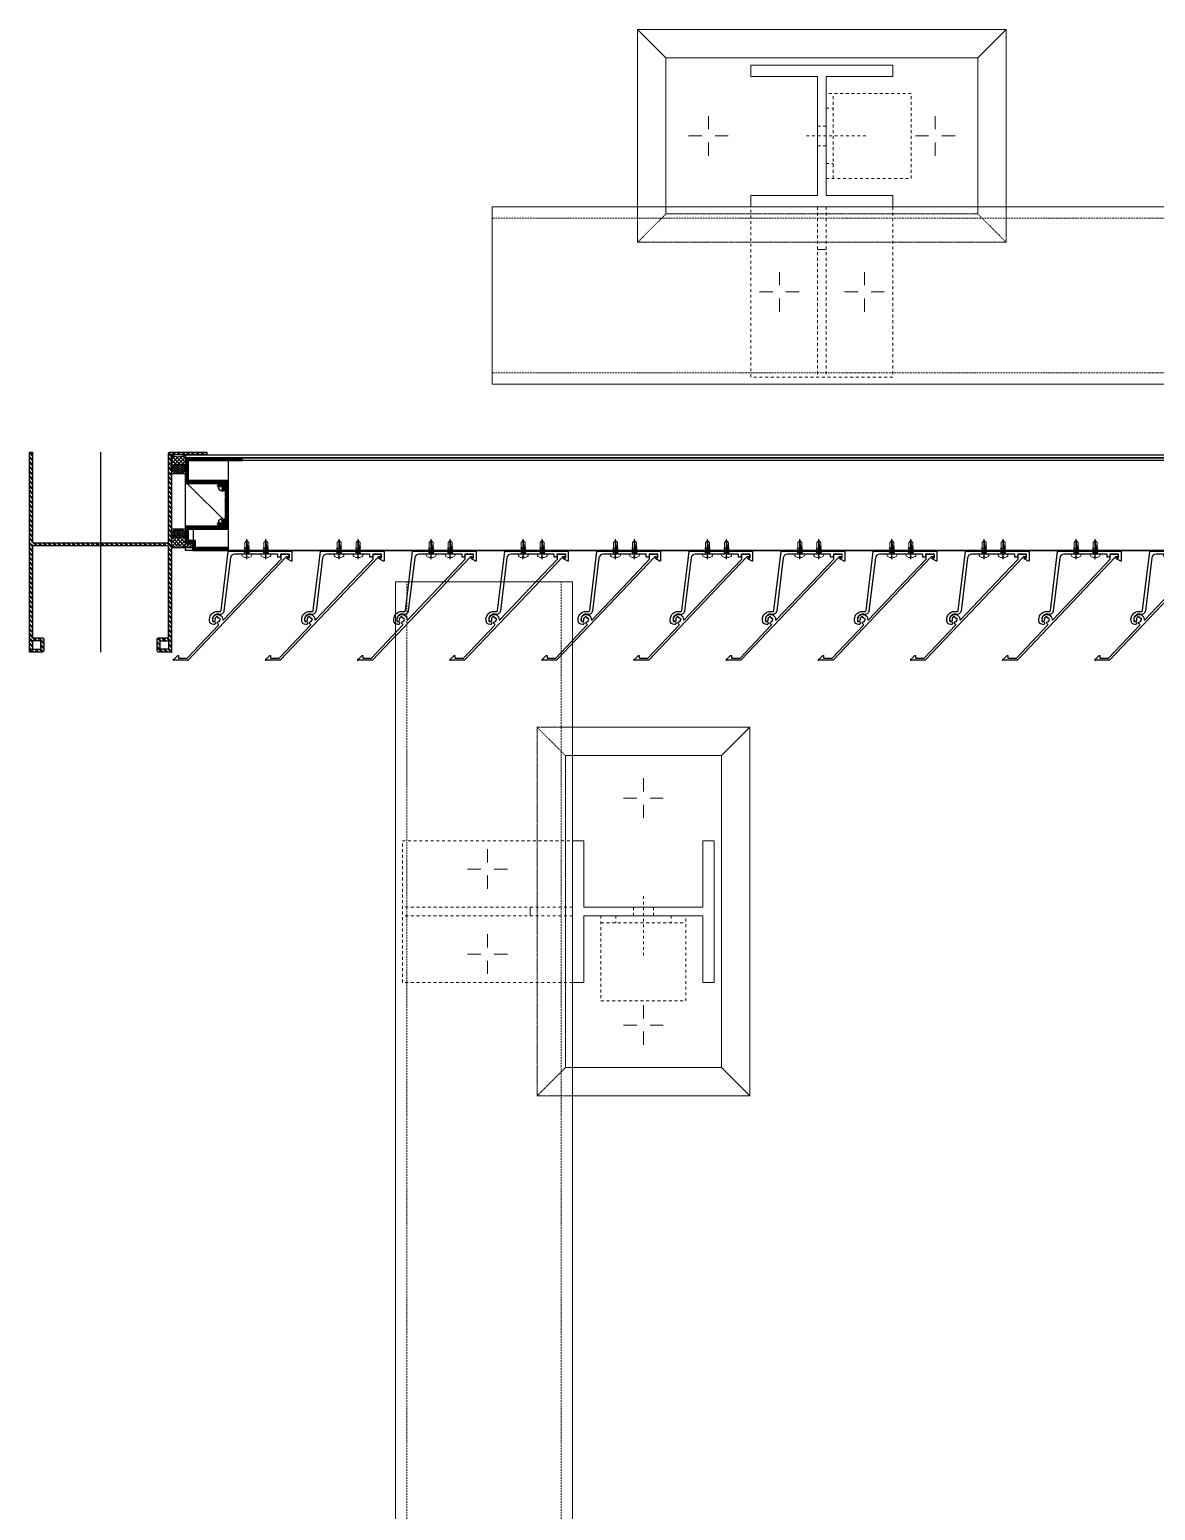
# Model space of a CAD drawing. Header units: millimetres. Extents: x -1379 to 1385823, y -4884429 to 548763.
# Drawn here: x 692598 to 693392, y -2317098 to -2316054 of the extents above; entities that cross this region are included whole.
import ezdxf

# ---------------------------------------------------------------- set-up
doc = ezdxf.new("R2010")
doc.units = ezdxf.units.MM
doc.set_wipeout_variables(frame=1)
for name, pattern in [('CENTER', [50.800000000000004, 31.75, -6.35, 6.35, -6.35]), ('HIDDEN', [0.375, 0.25, -0.125]), ('XKITLINE00', [0]), ('XKITLINE02', [4, 2, -2])]:
    doc.linetypes.add(name, pattern=pattern)
for name, color, linetype in [('000 - EXISTING_STEEL-STRUCTURE_CUT_COLOR_4', 7, 'Continuous'), ('000 - EXISTING_STEEL-STRUCTURE_HATCH_', 7, 'Continuous'), ('000 - EXISTING_STEEL-STRUCTURE_HIDDEN_', 7, 'HIDDEN'), ('000 - EXISTING_STEEL-STRUCTURE_MAIN_COLOR_1', 7, 'Continuous'), ('000 - EXISTING_STEEL-STRUCTURE_MAIN_COLOR_2', 7, 'Continuous'), ('000 - EXISTING_STEEL-STRUCTURE_MAIN_COLOR_3', 7, 'Continuous'), ('000 - EXISTING_STEEL-STRUCTURE_WIPEOUT_', 7, 'Continuous'), ('010 - ASPG_ACCESSORIES_MAIN_COLOR_1', 7, 'Continuous'), ('010 - ASPG_EXTR_DEF_SUB', 7, 'Continuous'), ('010 - ASPG_EXTR_MAIN_COLOR_2', 7, 'Continuous'), ('010 - ASPG_FRAMING_CUT_COLOR_4', 7, 'Continuous'), ('010 - ASPG_FRAMING_DEF_SUB', 7, 'Continuous'), ('010 - ASPG_FRAMING_HATCH_', 7, 'Continuous'), ('010 - ASPG_FRAMING_MAIN_COLOR_2', 7, 'Continuous'), ('010 - ASPG_FRAMING_SUB_COLOR_2', 7, 'Continuous'), ('010 - ASPG_FRAMING_WIPEOUT_', 7, 'Continuous'), ('BOLT & SCREW', 7, 'Continuous'), ('Center Line', 7, 'CENTER')]:
    doc.layers.add(name, color=color, linetype=linetype)
doc.layers.add('12-GRID', color=7, linetype='CENTER', lineweight=13)
doc.layers.add('SCREW', color=7, linetype='Continuous', lineweight=5)

# ---------------------------------------------------------------- blocks, each defined once
blk = doc.blocks.new('*U3530')
at = {"layer": '12-GRID', "color": 7, "linetype": 'CENTER'}
for p, q in [((5.684341886080801e-14, -6.200000000000029), (5.684341886080801e-14, 2.200000000000029)), ((-4.199999999999973, -2), (4.200000000000085, -2))]:
    blk.add_line(p, q, dxfattribs=at)
at = {"layer": 'BOLT & SCREW', "color": 7}
for p, q in [((-0.553537628269381, -1.771128018217196), (-1.767499999999847, -1.558125000000442)), ((-0.553537628269381, -2.228871981782805), (-1.767500000000483, -2.441875000000354)), ((-0.4577439635652332, -1.771128018217196), (-0.8837500000000146, -1.558125000000442)), ((-0.4577439635652332, -2.228871981782805), (-0.8837500000000146, -2.441875000000354)), ((-0.2288719817826677, -1.446462371730204), (-0.4418749999998197, -0.2325000000002947)), ((-0.2288719817826677, -1.542256036434869), (-0.4418749999998197, -1.116250000000048)), ((-0.2288719817826677, -2.457743963565131), (-0.4418749999998197, -2.883750000000271)), ((-0.2288719817821107, -2.553537628269438), (-0.4418749999998197, -3.767500000000023)), ((0.2288719817822642, -1.446462371730562), (0.4418749999996946, -0.2324999999999764)), ((0.2288719817822642, -1.542256036434869), (0.4418749999996946, -1.116250000000048)), ((0.4418749999996946, -2.883750000000271), (0.2288719817829008, -2.457743963565131)), ((0.2288719817829008, -2.553537628269438), (0.4418749999999732, -3.767500000000023)), ((0.4577439635647103, -1.771128018217196), (0.8837499999994917, -1.558125000000442)), ((0.4577439635647103, -2.228871981782805), (0.8837500000001283, -2.441874999999877)), ((0.5535376282692559, -1.771128018217196), (1.767500000000001, -1.558125000000124)), ((0.5535376282692559, -2.228871981782805), (1.767500000000001, -2.441874999999877))]:
    blk.add_line(p, q, dxfattribs=at)
for points in [[(-1.767500000000006, -1.558125000000442), (-0.8837500000001342, -1.558125000000442, 0.4142135623730394), (-0.4418749999998197, -1.116250000000048), (-0.4418749999998197, -0.2325000000002947), (0.4418749999996946, -0.2324999999999764), (0.4418749999996946, -1.116250000000048, 0.4142135623731505), (0.8837500000000089, -1.558125000000442), (1.76750000000012, -1.558125000000124), (1.76750000000012, -2.441874999999877), (0.8837500000000089, -2.441874999999877, 0.414213562373095), (0.4418749999996946, -2.883750000000271), (0.4418749999999732, -3.767500000000023), (-0.4418749999998197, -3.767500000000023), (-0.4418749999998197, -2.883750000000271, 0.4142135623730397), (-0.8837500000001342, -2.441875000000354), (-1.767500000000483, -2.441875000000354)], [(0.2288719817829008, -2.457743963565131, -0.414213562373095), (0.4577439635645909, -2.228871981782805), (0.5535376282692559, -2.228871981782805), (0.5535376282692559, -1.771128018217196), (0.4577439635645909, -1.771128018217196, -0.4142135623730951), (0.228871981782105, -1.542256036434869), (0.228871981782105, -1.446462371730562), (-0.2288719817826677, -1.446462371730204), (-0.2288719817826677, -1.542256036434869, -0.4142135623730951), (-0.4577439635649944, -1.771128018217196), (-0.553537628269381, -1.771128018217196), (-0.553537628269381, -2.228871981782805), (-0.4577439635649944, -2.228871981782805, -0.4142135623730951), (-0.2288719817826677, -2.457743963565131), (-0.2288719817822698, -2.553537628269438), (0.2288719817829008, -2.553537628269438)]]:
    blk.add_lwpolyline(points, format="xyb", close=True, dxfattribs=at)
blk.add_circle((5.684341886080801e-14, -2), 3.5, dxfattribs=at)
blk = doc.blocks.new('000_ASPG_TYP_FILES_20260218-010703_FRAME_EXTR_')
at = {"layer": '010 - ASPG_FRAMING_HATCH_'}
h = blk.add_hatch(dxfattribs=at)
h.set_pattern_fill('ANSI32', scale=0.1, angle=180)
h.set_pattern_definition([(225, (0, 0), (0.6735192090801866, -0.6735192090801868), []), (225, (-0.4490130000000001, 5.498823332255506e-17), (0.6735192090801866, -0.6735192090801868), [])])
edge = h.paths.add_edge_path()
edge.add_line((1.999999996740371, 15.99999999965075), (1.999999996740371, 1.999999999941792))
edge.add_line((1.999999996740371, 1.999999999941792), (39.69999999750871, 1.999999999941792))
edge.add_arc((39.69999999730499, 1.700000000040752), 0.2999999999010399, -3.891028654834372e-08, 89.99999996109239, ccw=False)
edge.add_line((39.99999999720603, 1.699999999837019), (39.99999999720603, 0.2999999996973202))
edge.add_arc((39.69999999750872, 0.2999999996973131), 0.2999999996973131, -90.00000000000142, 1.4210854715202004e-12, ccw=False)
edge.add_line((39.69999999750871, 0), (0.2999999996973202, 0))
edge.add_arc((0.2999999996973273, 0.2999999996973273), 0.2999999996973273, 180.0000000000013, 269.99999999999864, ccw=False)
edge.add_line((0, 0.2999999996973202), (0, 17.69999999989523))
edge.add_arc((0.2999999999301508, 17.70000000012806), 0.2999999999301508, 90.00000004446741, 180.0000000444674, ccw=False)
edge.add_line((0.2999999996973202, 18.00000000005821), (22.5570233851904, 18.00000000005821))
edge.add_arc((22.5570233856712, 18.50000000026317), 0.5000000002049632, 269.9999999449049, 380.2095453190142)
edge.add_arc((26.1699999981368, 19.82999999686102), 3.349999998908497, 182.0637942974167, 200.2095453254992, ccw=False)
edge.add_arc((23.58168000320438, 19.73672835517209), 0.7599999998138507, 2.0637943418387863, 182.0637943418388, ccw=False)
edge.add_arc((26.16999999910358, 19.82999999939922), 1.830000000338361, 182.0637943388468, 447.9362056470717)
edge.add_arc((26.263271644013, 22.41831999551505), 0.7600000000549151, 87.93620564125177, 267.9362056412518, ccw=False)
edge.add_arc((26.16999999863267, 19.8300000075356), 3.349999992334041, 69.79045460402187, 87.9362056313708, ccw=False)
edge.add_arc((27.49999999788272, 23.44297661244421), 0.5000000006038865, 249.7904545688332, 359.9999999442181)
edge.add_line((27.9999999984866, 23.44297661195742), (27.9999999984866, 26.67999999993481))
edge.add_line((27.9999999984866, 26.67999999993481), (28.49999999674037, 27.17999999958556))
edge.add_line((28.49999999674037, 27.17999999958556), (27.9999999984866, 27.67999999970198))
edge.add_line((27.9999999984866, 27.67999999970198), (27.9999999984866, 38.61999999982072))
edge.add_line((27.9999999984866, 38.61999999982072), (28.49999999674037, 39.11999999993714))
edge.add_line((28.49999999674037, 39.11999999993714), (27.9999999984866, 39.62000000005355))
edge.add_line((27.9999999984866, 39.62000000005355), (27.9999999984866, 42.85702338756528))
edge.add_arc((27.49999999787862, 42.85702338707262), 0.5000000006079759, 5.645408219420843e-08, 110.2095454304945)
edge.add_arc((26.16999999884449, 46.46999999186602), 3.349999992147246, 272.0637943651193, 290.20954539329375, ccw=False)
edge.add_arc((26.263271644013, 43.88168000403675), 0.7600000000258301, 92.06379435882718, 272.0637943588272, ccw=False)
edge.add_arc((26.16999999910502, 46.47000000012492), 1.830000000339747, 272.0637943528818, 537.9362056611998)
edge.add_arc((23.58168000320438, 46.56327164435061), 0.7599999998138507, 177.9362056581612, 357.9362056581612, ccw=False)
edge.add_arc((26.16999999825318, 46.47000000263876), 3.349999999025627, 159.7904546748206, 177.9362057022633, ccw=False)
edge.add_arc((22.55702338551316, 47.7999999994954), 0.500000000434755, 339.790454661877, 450.0000000369852)
edge.add_line((22.5570233851904, 48.29999999993015), (0.2999999996973202, 48.29999999993015))
edge.add_arc((0.2999999996973095, 48.59999999962746), 0.2999999996973131, 179.9999999999987, 270.00000000000205, ccw=False)
edge.add_line((0, 48.59999999962747), (0, 59.99999999994179))
edge.add_arc((0.2999999996973202, 59.99999999994179), 0.2999999996973202, 90, 180, ccw=False)
edge.add_line((0.2999999996973202, 60.29999999963911), (4.999999997438863, 60.29999999963911))
edge.add_line((4.999999997438863, 60.29999999963911), (4.999999997438863, 64.99999999959255))
edge.add_arc((5.299999997369017, 64.99999999982538), 0.2999999999301544, 90.0000000444681, 180.0000000444674, ccw=False)
edge.add_line((5.299999997136183, 65.29999999975553), (29.99999999883585, 65.29999999975553))
edge.add_line((29.99999999883585, 65.29999999975553), (29.99999999883585, 63.59999999997672))
edge.add_arc((29.69999999890567, 63.59999999974391), 0.2999999999301721, -89.99999995552861, 4.4463320136856055e-08, ccw=False)
edge.add_line((29.69999999913853, 63.29999999981374), (7.299999997485429, 63.29999999981374))
edge.add_arc((7.29999999771826, 62.99999999988358), 0.2999999999301508, 90.00000004446738, 180.0000000444674)
edge.add_line((6.999999997788109, 62.99999999965075), (6.999999997788109, 58.29999999969732))
edge.add_line((6.999999997788109, 58.29999999969732), (2.300000000162981, 58.29999999969732))
edge.add_arc((2.299999998300336, 57.99999999813735), 0.3000000015599653, 89.99999964426098, 179.999999644261)
edge.add_line((1.999999996740371, 58), (1.999999996740371, 50.60000000003492))
edge.add_arc((2.299999998533172, 50.60000000166475), 0.3000000017928013, 180.000000311273, 270.0000003112706)
edge.add_line((2.300000000162981, 50.29999999987194), (29.69999999913853, 50.29999999987194))
edge.add_arc((29.6999999989348, 49.9999999999709), 0.299999999901047, -3.890897914970992e-08, 89.99999996109108, ccw=False)
edge.add_line((29.99999999883585, 49.99999999976717), (29.99999999883585, 26.67999999993481))
edge.add_line((29.99999999883585, 26.67999999993481), (29.99999999883585, 16.29999999981374))
edge.add_arc((29.6999999989057, 16.2999999995809), 0.2999999999301508, -89.99999995553259, 4.446741286301403e-08, ccw=False)
edge.add_line((29.69999999913853, 15.99999999965075), (1.999999996740371, 15.99999999965075))
at = {"layer": '010 - ASPG_FRAMING_CUT_COLOR_4', "color": 7}
blk.add_lwpolyline([(1.999999996740371, 15.99999999965075), (1.999999996740371, 1.999999999941792), (39.69999999750871, 1.999999999941792, -0.4142135623731089), (39.99999999720603, 1.699999999837019), (39.99999999720603, 0.2999999996973202, -0.4142135623731089), (39.69999999750871, 0), (0.2999999996973202, 0, -0.4142135623730811), (0, 0.2999999996973202), (0, 17.69999999989523, -0.4142135623730951), (0.2999999996973202, 18.00000000005821), (22.5570233851904, 18.00000000005821, 0.5217296884731124), (23.02624112786725, 18.67272727261297, -0.07934163687482358), (22.82217297761235, 19.70935906958766, -1), (24.34118702879641, 19.76409764075652, 2.296345716993233), (26.23590235819574, 21.65881296969019, -1), (26.29064092983026, 23.17782702133991, -0.0793416368716021), (27.32727272447664, 22.9737588702119, 0.5217296884801942), (27.9999999984866, 23.44297661195742), (27.9999999984866, 26.67999999993481), (28.49999999674037, 27.17999999958556), (27.9999999984866, 27.67999999970198), (27.9999999984866, 38.61999999982072), (28.49999999674037, 39.11999999993714), (27.9999999984866, 39.62000000005355), (27.9999999984866, 42.85702338756528, 0.5217296884727316), (27.32727272447664, 43.3262411293108, -0.07934163687522733), (26.29064092983026, 43.122172978241, -1), (26.23590235819574, 44.64118702983251, 2.296345716995783), (24.34118702879641, 46.53590235876618, -1), (22.82217297761235, 46.59064092993503, -0.07934163687201433), (23.02624112786725, 47.62727272690972, 0.5217296884786579), (22.5570233851904, 48.29999999993015), (0.2999999996973202, 48.29999999993015, -0.4142135623731158), (0, 48.59999999962747), (0, 59.99999999994179, -0.414213562373095), (0.2999999996973202, 60.29999999963911), (4.999999997438863, 60.29999999963911), (4.999999997438863, 64.99999999959255, -0.4142135623730879), (5.299999997136183, 65.29999999975553), (29.99999999883585, 65.29999999975553), (29.99999999883585, 63.59999999997672, -0.4142135623730533), (29.69999999913853, 63.29999999981374), (7.299999997485429, 63.29999999981374, 0.4142135623730949), (6.999999997788109, 62.99999999965075), (6.999999997788109, 58.29999999969732), (2.300000000162981, 58.29999999969732, 0.4142135623730948), (1.999999996740371, 58), (1.999999996740371, 50.60000000003492, 0.4142135623730845), (2.300000000162981, 50.29999999987194), (29.69999999913853, 50.29999999987194, -0.4142135623730951), (29.99999999883585, 49.99999999976717), (29.99999999883585, 26.67999999993481), (29.99999999883585, 16.29999999981374, -0.4142135623730951), (29.69999999913853, 15.99999999965075)], format="xyb", close=True, dxfattribs=at)
at = {"color": 7}
for p in [(26.16999999736436, 48.46999999973923), (26.16999999736436, 21.82999999966705)]:
    blk.add_blockref('*U3530', p, dxfattribs=at)
blk = doc.blocks.new('000_ASPG_TYP_FILES_FRAMING_EXTR_BREAKLINE_TYPE_2')
at = {"layer": '010 - ASPG_FRAMING_HATCH_', "transparency": 33554585}
h = blk.add_hatch(dxfattribs=at)
h.set_pattern_fill('ANSI32', scale=0.25)
h.set_pattern_definition([(45, (0, 0), (-1.683798022700467, 1.683798022700467), []), (45, (1.1225325, 0), (-1.683798022700467, 1.683798022700467), [])])
h.paths.add_polyline_path([(131.0000000002328, 91.00000000058208, 0.4142135623730951), (132.0000000003492, 90.00000000046566), (140.0000000002328, 90.00000000046566, 0.4142135623730951), (141.0000000002328, 91.00000000046566), (141.0000000002328, 100.0000000004657), (2.000000000465661, 100.0000000004657), (2.000000000465661, 125.0000000004657), (4.656612873077393e-10, 125.0000000004657), (4.656612873077393e-10, 99.00000000046566, 0.4142135623730951), (1.000000000465661, 98.00000000046566), (63.00000000023283, 98.00000000046566, -0.414213562373093), (64.00000000023283, 97.00000000046566), (64.00000000023277, 3, -0.4142135623730951), (63.00000000023277, 2), (4.655476004700176e-10, 2), (-5.684341886080801e-14, 0), (141.0000000002328, -6.05359673500061e-09), (141.0000000002328, 8.99999999650754, 0.4142135623730951), (140.0000000002328, 9.99999999650754), (132.0000000003492, 9.99999999650754, 0.4142135623730951), (131.0000000002328, 8.999999996391125), (131.0000000002328, 3, -0.4142135623730951), (130.0000000002328, 2), (67.00000000034919, 2, -0.4142135623730951), (66.00000000023277, 3.000000000116415), (66.00000000023283, 97.00000000034925, -0.4142135623730951), (67.00000000034925, 98.00000000046566), (130.0000000002328, 98.00000000046566, -0.414213562373095), (131.0000000002328, 97.00000000046566)])
h.paths.add_polyline_path([(133.0000000002328, 92.00000000372529), (133.0000000002328, 98.00000000046566), (139.0000000004657, 98.00000000046566), (139.0000000004657, 92.00000000372529)], flags=16)
h.paths.add_polyline_path([(133.0000000002328, 7.999999996740371), (139.0000000004656, 7.999999996740371), (139.0000000004656, 2), (133.0000000002328, 2)], flags=16)
at = {"layer": '010 - ASPG_FRAMING_HATCH_'}
h = blk.add_hatch(dxfattribs=at)
h.set_pattern_fill('ANSI37', scale=0.5954980955866349, angle=-90.00000000000001)
h.set_pattern_definition([(314.9999999999999, (1257419.492862034, -519971.6224064051), (1.336931354494228, 1.336931354494224), []), (44.99999999999984, (1257419.492862034, -519971.6224064051), (-1.336931354494223, 1.336931354494228), [])])
edge = h.paths.add_edge_path()
edge.add_ellipse((57.77220869682924, 105.0000000013979), major_axis=(-3.509070088518285e-14, -4.999999999272404), ratio=0.6444816938462435, start_angle=0, end_angle=180)
edge.add_line((57.7722086968293, 110.0000000004666), (62.00000000013239, 110.0000000004666))
edge.add_arc((62.00000000012511, 110.3000000005204), 0.3000000000538421, -89.99999999861039, -1.389609784768862e-09)
edge.add_line((62.30000000017895, 110.3000000005131), (62.30000000017895, 111.0000000004666))
edge.add_line((62.30000000017895, 111.0000000004666), (61.80000000017895, 111.5000000006994))
edge.add_line((61.80000000017895, 111.5000000006994), (62.30000000017895, 112.0000000004666))
edge.add_line((62.3000000001789, 112.0000000004666), (61.8000000001789, 112.5000000006994))
edge.add_line((61.8000000001789, 112.5000000006994), (62.3000000001789, 113.0000000004666))
edge.add_line((62.3000000001789, 113.0000000004666), (61.8000000001789, 113.5000000004666))
edge.add_line((61.8000000001789, 113.5000000004666), (62.3000000001789, 114.0000000004666))
edge.add_line((62.3000000001789, 114.0000000004666), (62.3000000001789, 115.0000000004666))
edge.add_line((62.3000000001789, 115.0000000004666), (63.30000000006248, 115.0000000004666))
edge.add_line((63.30000000006248, 115.0000000004666), (63.80000000006248, 115.5000000004666))
edge.add_line((63.80000000006248, 115.5000000004666), (64.30000000006248, 115.0000000004666))
edge.add_line((64.30000000006248, 115.0000000004666), (64.80000000006248, 115.5000000004666))
edge.add_line((64.80000000006248, 115.5000000004666), (65.30000000006248, 115.0000000004666))
edge.add_line((65.30000000006248, 115.0000000004666), (65.80000000006248, 115.5000000004666))
edge.add_line((65.80000000006248, 115.5000000004666), (66.3000000001789, 115.0000000004666))
edge.add_line((66.3000000001789, 115.0000000004666), (67.00000000013233, 115.0000000004666))
edge.add_arc((67.00000000009595, 115.3000000004331), 0.2999999999665306, -89.99999999305201, 1.528565674358258e-08)
edge.add_line((67.30000000006248, 115.3000000005131), (67.30017822621585, 110.0000000004666))
edge.add_arc((77.20009572428614, 105.0000000011651), 11.09091368921486, 153.2037265686182, 206.7962734313818)
edge.add_line((67.30017822621585, 100.0000000018636), (57.77220869682924, 100.0000000018636))
h = blk.add_hatch(dxfattribs=at)
h.set_pattern_fill('ANSI37', scale=0.5954980955866349, angle=-90.00000000000001)
h.set_pattern_definition([(314.9999999999999, (1257419.192862035, -519973.9224064052), (1.336931354494228, 1.336931354494224), []), (44.99999999999984, (1257419.192862035, -519973.9224064052), (-1.336931354494223, 1.336931354494228), [])])
edge = h.paths.add_edge_path()
edge.add_ellipse((11.52796953045714, 105.0000000013979), major_axis=(-3.510345640540481e-14, -4.999999999272404), ratio=0.6444816938462435, start_angle=180, end_angle=360, ccw=False)
edge.add_line((11.52796953045714, 110.0000000004666), (2.000000001098726, 110.0000000004666))
edge.add_arc((-7.899917496811156, 105.0000000013979), 11.09091368915029, -26.79627343179601, 26.796273430967574, ccw=False)
edge.add_line((2.000000001070532, 100.0000000018636), (11.52796953042895, 100.0000000018636))
h = blk.add_hatch(dxfattribs=at)
h.set_pattern_fill('HONEY', scale=0.238199238234654, angle=-90.00000000000001)
h.set_pattern_definition([(270, (1257419.442484037, -519993.9224064052), (0.6549599250656583, -1.134423872092541), [0.7562825813950264, -1.512565162790053]), (29.99999999999978, (1257419.442484037, -519993.9224064052), (0.6549599293588203, 1.134423869613882), [0.7562825813950257, -1.512565162790051]), (329.9999999999998, (1257419.442484037, -519993.9224064052), (1.309919854424478, -2.478657937293614e-09), [-1.512565162790051, 0.7562825813950254])])
edge = h.paths.add_edge_path()
edge.add_ellipse((11.77759153230824, 105.0000000014043), major_axis=(-3.509070088518285e-14, -4.999999999272404), ratio=0.6444816938462435, start_angle=0, end_angle=360, ccw=False)
h = blk.add_hatch(dxfattribs=at)
h.set_pattern_fill('HONEY', scale=0.238199238234654, angle=-90.00000000000001)
h.set_pattern_definition([(270, (1257419.243240032, -519991.6224064051), (0.6549599250656583, -1.134423872092541), [0.7562825813950264, -1.512565162790053]), (29.99999999999978, (1257419.243240032, -519991.6224064051), (0.6549599293588203, 1.134423869613882), [0.7562825813950257, -1.512565162790051]), (329.9999999999998, (1257419.243240032, -519991.6224064051), (1.309919854424478, -2.478657937293614e-09), [-1.512565162790051, 0.7562825813950254])])
edge = h.paths.add_edge_path()
edge.add_ellipse((57.5225866949782, 105.0000000013979), major_axis=(-3.509070088518285e-14, -4.999999999272404), ratio=0.6444816938462435, start_angle=0, end_angle=360)
at = {"color": 7}
blk.add_point((141.0000000002328, 100.0000000004657), dxfattribs=at)
at = {"layer": '010 - ASPG_FRAMING_CUT_COLOR_4', "color": 7}
blk.add_lwpolyline([(-5.684341886080801e-14, 0), (4.656044438888784e-10, 2), (63.00000000023277, 2, 0.4142135623730951), (64.00000000023277, 3), (64.00000000023283, 97.00000000046566, 0.4142135623730951), (63.00000000023283, 98.00000000046566), (1.000000000465661, 98.00000000046566, -0.4142135623730951), (4.656612873077393e-10, 99.00000000046566), (4.656612873077393e-10, 125.0000000004657), (2.000000000465661, 125.0000000004657), (2.000000000465661, 100.0000000004657), (141.0000000002328, 100.0000000004657), (141.0000000002328, 91.00000000046566, -0.4142135623730951), (140.0000000002328, 90.00000000046566), (132.0000000004657, 90.00000000046566, -0.414213562373095), (131.0000000002328, 91.00000000046566), (131.0000000002328, 97.00000000046566, 0.4142135623730951), (130.0000000002328, 98.00000000046566), (67.00000000046566, 98.00000000046566, 0.4142135623730951), (66.00000000023283, 97.00000000046566), (66.00000000023277, 3, 0.4142135623730951), (67.0000000004656, 2), (130.0000000002328, 2, 0.4142135623730951), (131.0000000002328, 3), (131.0000000002328, 8.99999999650754, -0.414213562373095), (132.0000000004656, 9.99999999650754), (140.0000000002328, 9.99999999650754, -0.4142135623730951), (141.0000000002328, 8.99999999650754), (141.0000000002328, 0)], format="xyb", close=True, dxfattribs=at)
for points in [[(139.0000000004657, 98.00000000046566), (139.0000000004657, 92.00000000372529), (133.0000000002328, 92.00000000372529), (133.0000000002328, 98.00000000046566)], [(139.0000000004656, 2), (139.0000000004656, 7.999999996740371), (133.0000000002328, 7.999999996740371), (133.0000000002328, 2)]]:
    blk.add_lwpolyline(points, close=True, dxfattribs=at)
at = {"layer": '010 - ASPG_FRAMING_DEF_SUB', "color": 7, "transparency": 33554457}
blk.add_line((4.656044438888784e-10, 50.00000000023283), (141.0000000002329, 50.00000000023283), dxfattribs=at)
for points in [[(54.30017822621591, 100.0000000018636), (67.30017822621585, 100.0000000018636), (67.30017822621585, 115.5000000004666), (54.30017822621585, 115.5000000004666)], [(2.000000001070532, 100.0000000018636), (15.00000000107053, 100.0000000018699), (15.00000000107053, 110.0000000006767), (2.000000001070532, 110.0000000006703)]]:
    blk.add_lwpolyline(points, close=True, dxfattribs=at)
at = {"layer": '010 - ASPG_FRAMING_SUB_COLOR_2', "color": 7}
for points in [[(57.5225866949782, 100.0000000018636), (67.30017822621585, 100.0000000018636, -0.2381992382621886), (67.30017822621585, 110.0000000004666), (67.30000000006248, 115.3000000005131, -0.4142135624157165), (67.00000000013233, 115.0000000004666), (66.3000000001789, 115.0000000004666), (65.80000000006248, 115.5000000004666), (65.30000000006248, 115.0000000004666), (64.80000000006248, 115.5000000004666), (64.30000000006248, 115.0000000004666), (63.80000000006248, 115.5000000004666), (63.30000000006248, 115.0000000004666), (62.3000000001789, 115.0000000004666), (62.3000000001789, 114.0000000004666), (61.8000000001789, 113.5000000004666), (62.3000000001789, 113.0000000004666), (61.8000000001789, 112.5000000006994), (62.3000000001789, 112.0000000004666), (61.80000000017895, 111.5000000006994), (62.30000000017895, 111.0000000004666), (62.30000000017895, 110.3000000005131, -0.414213562358888), (62.00000000013239, 110.0000000004666), (57.5225866949782, 110.0000000004666)], [(11.77759153219182, 100.0000000018699), (2.000000001070532, 100.0000000018636, 0.2381992382621886), (2.000000001070532, 110.0000000004666), (11.77759153219182, 110.0000000004729)]]:
    blk.add_lwpolyline(points, format="xyb", dxfattribs=at)
at = {"layer": '010 - ASPG_FRAMING_SUB_COLOR_2', "color": 7, "extrusion": (0, 0, -1)}
blk.add_ellipse((11.77759153230824, 105.0000000014043), major_axis=(-3.509070088518285e-14, -4.999999999272404), ratio=0.6444816938462435, dxfattribs=at)
at = {"layer": '010 - ASPG_FRAMING_SUB_COLOR_2', "color": 7}
blk.add_ellipse((57.5225866949782, 105.0000000013979), major_axis=(-3.509070088518285e-14, -4.999999999272404), ratio=0.6444816938462435, dxfattribs=at)
blk = doc.blocks.new('PZG35-9D5')
at = {"layer": 'Center Line', "color": 7}
blk.add_line((1.4210854715202e-14, 3.733653355866409), (1.4210854715202e-14, -10.53404386090006), dxfattribs=at)
at = {"layer": 'SCREW', "color": 7}
for p, q in [((-1.399999999999963, 2.842170943040401e-14), (-1.399999999999963, -1.090192378864657)), ((1.399999999999991, 0), (1.399999999999991, -0.5901923788647139)), ((-1.850000000000009, -1.399999999999977), (1.850000000000037, -0.8999999999999773)), ((-1.850000000000009, -1.399999999999977), (-1.399999999999963, -1.090192378864685)), ((-1.850000000000009, -1.399999999999977), (-1.399999999999963, -1.709807621135297)), ((-1.850000000000009, -2.699999999999989), (1.850000000000037, -2.199999999999989)), ((-1.850000000000009, -2.699999999999989), (-1.399999999999963, -2.390192378864697)), ((-1.850000000000009, -2.699999999999989), (-1.399999999999963, -3.009807621135309)), ((-1.850000000000009, -4), (-1.399999999999963, -3.690192378864708)), ((-1.850000000000009, -4), (-0.9911470940920566, -3.883938796498938)), ((-1.850000000000009, -4), (-1.399999999999963, -4.30980762113532)), ((-1.399999999999963, -1.090192378864685), (1.399999999999991, -0.5901923788646855)), ((-1.399999999999963, -1.709807621135297), (1.399999999999991, -1.209807621135297)), ((-1.399999999999963, -1.709807621135269), (-1.399999999999963, -2.390192378864697)), ((-1.399999999999963, -2.390192378864697), (1.399999999999991, -1.890192378864697)), ((-1.399999999999963, -3.009807621135309), (1.399999999999991, -2.509807621135309)), ((-1.399999999999963, -3.009807621135309), (-1.399999999999963, -3.690192378864708)), ((-1.399999999999963, -3.690192378864708), (-0.8446989986695002, -3.591031485769975)), ((-1.399999999999963, -4.30980762113532), (-1.184865735341859, -4.271390788160659)), ((-1.399999999999963, -4.309807621135349), (-1.399999999999963, -8.099999999999966)), ((1.4210854715202e-14, -9.5), (-1.399999999999963, -8.099999999999966)), ((1.4210854715202e-14, -9.5), (1.399999999999991, -8.099999999999966)), ((0.5619885887190463, -3.339837273736322), (1.399999999999991, -3.190192378864708)), ((0.7141825614195483, -3.653488843051434), (1.850000000000037, -3.5)), ((0.7141825614195483, -3.932275020881832), (1.399999999999991, -3.80980762113532)), ((0.7141825614195483, -4.612659778611231), (1.399999999999991, -4.49019237886472)), ((0.7141825614195483, -4.953488843051389), (1.850000000000037, -4.800000000000011)), ((0.7141825614195483, -5.232275020881843), (1.399999999999991, -5.109807621135332)), ((1.850000000000037, -0.8999999999999773), (1.399999999999991, -0.5901923788646855)), ((1.850000000000037, -0.8999999999999773), (1.399999999999991, -1.209807621135297)), ((1.399999999999991, -1.209807621135269), (1.399999999999991, -1.890192378864725)), ((1.850000000000037, -2.199999999999989), (1.399999999999991, -1.890192378864697)), ((1.850000000000037, -2.199999999999989), (1.399999999999991, -2.509807621135309)), ((1.399999999999991, -2.50980762113528), (1.399999999999991, -3.190192378864708)), ((1.850000000000037, -3.5), (1.399999999999991, -3.190192378864708)), ((1.850000000000037, -3.5), (1.399999999999991, -3.80980762113532)), ((1.399999999999991, -3.809807621135349), (1.399999999999991, -4.490192378864691)), ((1.850000000000037, -4.800000000000011), (1.399999999999991, -4.49019237886472)), ((1.850000000000037, -4.800000000000011), (1.399999999999991, -5.109807621135332)), ((1.399999999999991, -5.109807621135332), (1.399999999999991, -8.099999999999966))]:
    blk.add_line(p, q, dxfattribs=at)
blk.add_lwpolyline([(1.4210854715202e-14, -9.5), (0.7141825614195483, -5.232275020881843), (0.7141825614195483, -3.600899293750615, 0.4176573264866609), (0.4106596181599826, -3.300919979679151, 0.1081021898226624), (-0.8446989986694433, -3.591031485769975), (-1.399999999999991, -4.701675652739141)], format="xyb", dxfattribs=at)
blk = doc.blocks.new('*U3139')
at = {"layer": 'SCREW', "color": 7}
blk.add_lwpolyline([(3.026373332565058, 1.780836269555209, 0.09905967801670053), (0.7999999999999687, 2.546427498927414), (0.7999999999999687, 2.274284095813357), (-0.800000000000054, 2.274284095813357), (-0.800000000000054, 2.546427498927414, 0.09905967801670058), (-3.026373332565143, 1.780836269555209, 0.2665876613401604), (-3.500000000000043, 0.9556546004010897), (-3.500000000000043, 0.1999999999999886, 0.4142135623730938), (-3.300000000000054, 0), (3.299999999999997, 0, 0.4142135623731049), (3.499999999999986, 0.1999999999999886), (3.499999999999957, 0.9556546004010897, 0.2665876613401604)], format="xyb", close=True, dxfattribs=at)
blk.add_blockref('PZG35-9D5', (-1.4210854715202e-14, 0), dxfattribs=at)
blk = doc.blocks.new('*U3144')
at = {"color": 7}
blk.add_point((0, 0), dxfattribs=at)
at = {"layer": '010 - ASPG_ACCESSORIES_MAIN_COLOR_1', "color": 7}
blk.add_lwpolyline([(-39.69999999902211, -0.5999999995172398, 0.4142135623731156), (-39.99999999883585, -0.8999999995638059), (-39.99999999883585, -7.366962144914214, 0.5773502691897371), (-39.65044321701862, -7.568778847059366), (-36.64260295056738, -5.832201459393036, 0.7673269879794871), (-36.78520590183325, -5.299999999645297), (-37.89999999874271, -5.299999999645297, -0.4142135623735732), (-38.19999999902211, -4.999999999656938), (-38.19999999902211, -2.799999999587089, -0.4142135623730951), (-37.99999999883585, -2.59999999951724), (-32.18326623388566, -2.59999999951724, -0.3888787318530097), (-31.98402729420923, -2.782568851142787), (-31.8474567013327, -4.343577870872468, 0.3888787318530089), (-31.34935935237445, -4.799999999528882), (-30.29999999911524, -4.799999999528882, 0.4142135623732408), (-29.99999999883585, -4.499999999540523), (-29.99999999883585, -2.899999999505599, -0.4142135623731785), (-29.69999999902211, -2.59999999951724), (0.4107479506637901, -2.59999999951724, -0.3789692262628873), (3.38851808081381, -5.235465979035143), (7.952927200356498, -42.5207682372482, 0.4465929586642906), (11.6177961837966, -45.07649022702281, -0.4898018444424612), (16.07846395508386, -48.68238816667036), (16.06490363762714, -49.36225294566866, -0.1824796859550777), (15.80227640201338, -50.01801436272836, -0.2679491924113072), (15.32539491611533, -50.16829426406803, 1.122114645179816), (15.09990952932276, -52.3421093734276, 0.4050039718497206), (18.0645059288945, -49.40213623346681), (18.07806624681689, -48.72227145435209, 0.4898054953707174), (11.15966573380865, -43.12966807454978, -0.4465970485362636), (9.938031048281118, -42.27776159492242), (4.866356541635469, -0.8481197821154633, 0.3641755342157969), (4.570876519894227, -0.5999999995172398)], format="xyb", close=True, dxfattribs=at)
at = {"layer": '010 - ASPG_EXTR_DEF_SUB', "color": 7}
for p in [(-39.99999999883585, -0.4999999995172402), (43.44495566345738, -76.89999999944341), (43.44495566345738, -77.49999999954052)]:
    blk.add_point(p, dxfattribs=at)
at = {"layer": '010 - ASPG_EXTR_MAIN_COLOR_2', "color": 7}
blk.add_lwpolyline([(11.37409105408005, -48.15170148877115), (11.47245816211216, -47.43577758665815), (12.17779493960552, -47.55667202338264), (12.29266474000178, -46.78670596401826, -0.5355375090189683), (14.1918134491425, -49.16870282323253, 0.9915718169393263), (15.66379558271728, -49.57599316951273, 1.157025413028558), (8.792231505503878, -48.77291728999153, -0.6885576205791355), (8.274611146422103, -48.98797988444021), (-17.14292736421339, -22.16859813180672), (-32.34153279638849, -6.131750148785431), (-32.34153279638849, -2.899999981694054, 0.4143115081626392), (-32.64163311407901, -2.59999999951724), (-37.54163311352022, -2.59999999951724, 0.4141156188887998), (-37.84153278893791, -2.899999981635847), (-37.84153278893791, -4.299999988411218, 0.4142135623731781), (-37.54153279098682, -4.599999986478724), (-35.98884801496752, -4.599999986478724, -0.205894629290155), (-35.77110154624097, -4.693635078269653), (33.22969053988345, -77.49999999954052), (43.14495566324331, -77.49999999954052, 0.6681786376628355), (43.35708769806661, -76.98786796536915), (40.5215537941549, -74.1523340573247, 0.6681786381757795), (40.00942175951786, -74.36446609156592), (40.00942175951786, -75.99999999802712), (33.87471885257401, -75.99999999802712), (11.86384030175395, -52.7751643466243, -0.5583539238224016), (12.08261241135187, -51.95244935475676, 0.7662751832817146), (12.03674733010121, -50.39291741001107, -0.4385828234445206), (10.70630855322815, -48.05207626283555)], format="xyb", close=True, dxfattribs=at)
at = {"layer": 'SCREW', "color": 7, "rotation": 180}
for p in [(-21.64901723782532, -2.499999999924694), (-8.237076249206439, -2.499999999924694)]:
    blk.add_blockref('*U3139', p, dxfattribs=at)
blk = doc.blocks.new('*U1480')
at = {"color": 7}
blk.add_wipeout([(1180.0000000029759, 4.000000001156877), (60.00000000297587, 4.000000000000455), (60.00000000297587, 69.30000000000064), (1180.0000000029759, 69.30000000115706)], dxfattribs=at).dxf.layer = '010 - ASPG_FRAMING_WIPEOUT_'
at = {"layer": '010 - ASPG_FRAMING_MAIN_COLOR_2', "color": 7}
blk.add_lwpolyline([(1150.00000000414, 69.30000000115626), (90.00000000181171, 69.3), (90.00000000181171, 6), (1150.00000000414, 6.000000001156252)], close=True, dxfattribs=at)
at = {"layer": '010 - ASPG_FRAMING_SUB_COLOR_2', "color": 7}
for points in [[(1180.000000002976, 4.000000001156252), (60.00000000297587, 4), (60.00000000297587, 69.3), (1180.000000002976, 69.30000000115626)], [(60.00000000297587, 2.000000000715772), (60.00000000297587, 4), (1180.000000002976, 4.000000001156252), (1180.000000002976, 2.000000001872024)]]:
    blk.add_lwpolyline(points, close=True, dxfattribs=at)
at = {"color": 7, "xscale": -1, "rotation": 180}
for p in [(494.9728931643767, 69.3), (559.9728931643767, 69.3), (624.9728931643767, 69.3), (689.9728931643767, 69.3), (754.9728931643767, 69.3), (819.9728931643767, 69.3), (884.9728931643767, 69.3), (949.9728931643767, 69.3), (1014.972893164377, 69.3), (1079.972893164377, 69.3), (1144.972893164377, 69.3)]:
    blk.add_blockref('*U3144', p, dxfattribs=at)
at = {"color": 7, "rotation": 89.99999999999999}
blk.add_blockref('000_ASPG_TYP_FILES_FRAMING_EXTR_BREAKLINE_TYPE_2', (1290, 1.40630618261639e-09), dxfattribs=at)
at = {"color": 7, "xscale": -1}
blk.add_blockref('000_ASPG_TYP_FILES_20260218-010703_FRAME_EXTR_', (1180.000000002976, 4.000000001156252), dxfattribs=at)
blk = doc.blocks.new('*U3054')
at = {"layer": '000 - EXISTING_STEEL-STRUCTURE_HIDDEN_', "color": 7, "linetype": 'XKITLINE00', "lineweight": 0}
for p, q in [((-1735.990000389516, 64.0000500716248), (-1735.990000389516, 54.67605008743492)), ((-1735.990000389516, 64.0000500716248), (-1735.990000389516, 54.67605008743492)), ((-1575.989950414747, 64.0000500716248), (-1575.989950414747, 54.67605008743492)), ((-1575.989950414747, 64.0000500716248), (-1575.989950414747, 54.67605008743492)), ((-1749.9899502974, 49.99994998797563), (-1740.66595031321, 49.99994998797563)), ((-1749.9899502974, 49.99994998797563), (-1740.66595031321, 49.99994998797563)), ((-1735.990000389516, 36.00000008009163), (-1735.990000389516, 45.3240000642815)), ((-1735.990000389516, 36.00000008009163), (-1735.990000389516, 45.3240000642815)), ((-1721.990050248802, 49.99994998797563), (-1731.314050465822, 49.99994998797563)), ((-1721.990050248802, 49.99994998797563), (-1731.314050465822, 49.99994998797563)), ((-1589.990050498396, 49.99994998797563), (-1580.666050281376, 49.99994998797563)), ((-1589.990050498396, 49.99994998797563), (-1580.666050281376, 49.99994998797563)), ((-1575.989950414747, 36.00000008009163), (-1575.989950414747, 45.3240000642815)), ((-1575.989950414747, 36.00000008009163), (-1575.989950414747, 45.3240000642815)), ((-1561.990000274032, 49.99994998797563), (-1571.314000491053, 49.99994998797563)), ((-1561.990000274032, 49.99994998797563), (-1571.314000491053, 49.99994998797563))]:
    blk.add_line(p, q, dxfattribs=at)
at = {"layer": '000 - EXISTING_STEEL-STRUCTURE_HIDDEN_', "color": 7, "linetype": 'XKITLINE02', "lineweight": 0}
for p, q in [((-1652.990050347522, 69.49995015747635), (-1647.989950342104, 69.49995015747635)), ((-1652.990050347522, 57.00000002980021), (-1658.990050399676, 57.00000002980021)), ((-1658.990050399676, 57.00000002980021), (-1652.990050347522, 57.00000002980021)), ((-1666.910050403327, 49.99994998797563), (-1623.989950366318, 49.99994998797563)), ((-1652.990050347522, 43.00005012191621), (-1658.990050399676, 43.00005012191621)), ((-1658.990050399676, 43.00005012191621), (-1652.990050347522, 43.00005012191621)), ((-1652.990050347522, 30.49995005130557), (-1647.989950342104, 30.49995005130557))]:
    blk.add_line(p, q, dxfattribs=at)
at = {"layer": '000 - EXISTING_STEEL-STRUCTURE_MAIN_COLOR_1', "color": 7, "linetype": 'XKITLINE02', "lineweight": 0}
blk.add_line((-1647.989950342104, 19.99994996003596), (-1647.989950342104, 79.99995001591532), dxfattribs=at)
blk.add_lwpolyline([(-1652.990050347522, 19.99994996003596), (-1592.990050524473, 19.99994996003596), (-1592.990050524473, 79.99995001591532), (-1652.990050347522, 79.99995001591532)], dxfattribs=at)
at = {"layer": '000 - EXISTING_STEEL-STRUCTURE_MAIN_COLOR_2', "color": 7, "lineweight": 0}
for p, q in [((-1785.989950377494, 124.9999499879756), (-1765.990000184625, 105.0000000279376)), ((-1525.990000426769, 124.9999499879756), (-1545.989950386807, 105.0000000279376))]:
    blk.add_line(p, q, dxfattribs=at)
at = {"color": 7}
blk.add_wipeout([(-1888.499900199473, -2.7284841053187847e-12), (-1888.499900199473, -125.00000000000273), (1888.499900199473, -124.99999999999727), (1888.499900199473, 1.8189894035458565e-12)], dxfattribs=at).dxf.layer = '000 - EXISTING_STEEL-STRUCTURE_WIPEOUT_'
at = {"layer": '000 - EXISTING_STEEL-STRUCTURE_CUT_COLOR_4', "color": 7, "lineweight": 0}
blk.add_lwpolyline([(-1705.990000361577, -2.10808347968931e-12), (-1705.990000361577, 7.999950088558474), (-1658.990050399676, 7.999950088558474), (-1658.990050399676, 91.99995012022345), (-1705.990000361577, 91.99995012022345), (-1705.990000361577, 100.0000501517185), (-1605.989950209856, 100.0000501517185), (-1605.989950209856, 91.99995012022345), (-1652.990050347522, 91.99995012022345), (-1652.990050347522, 7.999950088558474), (-1605.989950209856, 7.999950088558474), (-1605.989950209856, -2.10808347968931e-12)], close=True, dxfattribs=at)
at = {"layer": '000 - EXISTING_STEEL-STRUCTURE_HATCH_', "color": 7, "linetype": 'XKITLINE02', "lineweight": 0}
for p, q in [((-1658.990050399676, -2.10808347968931e-12), (-1658.990050399676, -119.9999998789311)), ((-1652.990050347522, -2.10808347968931e-12), (-1652.990050347522, -119.9999998789311))]:
    blk.add_line(p, q, dxfattribs=at)
blk.add_lwpolyline([(-1605.989950209856, -2.10808347968931e-12), (-1605.989950209856, -119.9999998789311), (-1705.990000361577, -119.9999998789311), (-1705.990000361577, -2.10808347968931e-12)], dxfattribs=at)
at = {"layer": '000 - EXISTING_STEEL-STRUCTURE_HIDDEN_', "color": 7, "linetype": 'HIDDEN', "lineweight": 0, "ltscale": 5}
for p, q in [((1888.499900199473, -7.999949972143028), (-1888.499900199473, -7.99994997214736)), ((1888.499900199473, -117.0000499114372), (-1888.499900199473, -117.0000499114415))]:
    blk.add_line(p, q, dxfattribs=at)
at = {"layer": '000 - EXISTING_STEEL-STRUCTURE_HIDDEN_', "color": 7, "linetype": 'HIDDEN', "lineweight": 0, "ltscale": 2}
for p, q in [((-1765.990000184625, -4.999950109050876), (-1785.989950377494, -25.00005001202437)), ((-1545.989950386807, -4.999950109050876), (-1525.990000426769, -25.00005001202437))]:
    blk.add_line(p, q, dxfattribs=at)
at = {"layer": '000 - EXISTING_STEEL-STRUCTURE_HIDDEN_', "color": 7, "linetype": 'XKITLINE00', "lineweight": 0}
for p, q in [((-1658.990050399676, -30.0000000279427), (-1652.990050347522, -30.0000000279427)), ((-1685.990050401539, -46.00004991516773), (-1685.990050401539, -55.3240498993576)), ((-1625.990050345659, -46.00004991516773), (-1625.990050345659, -55.3240498993576)), ((-1699.990000309423, -60.00000005588237), (-1690.666000325233, -60.00000005588237)), ((-1671.989950317889, -60.00000005588237), (-1681.313950302079, -60.00000005588237)), ((-1639.990000486374, -60.00000005588237), (-1630.666000269353, -60.00000005588237)), ((-1611.98995026201, -60.00000005588237), (-1621.313950479031, -60.00000005588237)), ((-1685.990050401539, -73.99994996376637), (-1685.990050401539, -64.6759499795765)), ((-1625.990050345659, -73.99994996376637), (-1625.990050345659, -64.6759499795765))]:
    blk.add_line(p, q, dxfattribs=at)
at = {"layer": '000 - EXISTING_STEEL-STRUCTURE_HIDDEN_', "color": 7, "linetype": 'HIDDEN', "lineweight": 0, "ltscale": 2}
for points in [[(-1785.989950377494, -2.10808347968931e-12), (-1785.989950377494, -25.00005001202437), (-1525.990000426769, -25.00005001202437), (-1525.990000426769, -2.10808347968931e-12)], [(-1765.990000184625, -2.10808347968931e-12), (-1765.990000184625, -4.999950109050876), (-1545.989950386807, -4.999950109050876), (-1545.989950386807, -2.10808347968931e-12)]]:
    blk.add_lwpolyline(points, dxfattribs=at)
at = {"layer": '000 - EXISTING_STEEL-STRUCTURE_MAIN_COLOR_2', "color": 7, "lineweight": 0}
for points in [[(-1525.990000426769, -2.10808347968931e-12), (-1525.990000426769, 124.9999499879756), (-1785.989950377494, 124.9999499879756), (-1785.989950377494, -2.10808347968931e-12)], [(-1545.989950386807, -2.10808347968931e-12), (-1545.989950386807, 105.0000000279376), (-1765.990000184625, 105.0000000279376), (-1765.990000184625, -2.10808347968931e-12)]]:
    blk.add_lwpolyline(points, dxfattribs=at)
at = {"layer": '000 - EXISTING_STEEL-STRUCTURE_MAIN_COLOR_3', "color": 7, "lineweight": 0}
blk.add_lwpolyline([(-1888.499900199473, -2.100978052331709e-12), (-1888.499900199473, -125.0000000000021), (1888.499900199473, -124.9999999999978), (1888.499900199473, 2.231104190286715e-12), (-1888.499900199473, -2.100978052331709e-12)], close=True, dxfattribs=at)
blk = doc.blocks.new('*U2477')
at = {"layer": '000 - EXISTING_STEEL-STRUCTURE_HIDDEN_', "color": 7, "linetype": 'XKITLINE00', "lineweight": 0}
for p, q in [((-1081.118032195313, 64.00005007162696), (-1081.118032195313, 54.67605008743709)), ((-1081.118032195313, 64.00005007162696), (-1081.118032195313, 54.67605008743709)), ((-921.1179822205438, 64.00005007162696), (-921.1179822205438, 54.67605008743709)), ((-921.1179822205438, 64.00005007162696), (-921.1179822205438, 54.67605008743709)), ((-1095.117982103197, 49.9999499879778), (-1085.793982119007, 49.9999499879778)), ((-1095.117982103197, 49.9999499879778), (-1085.793982119007, 49.9999499879778)), ((-1081.118032195313, 36.0000000800938), (-1081.118032195313, 45.32400006428367)), ((-1081.118032195313, 36.0000000800938), (-1081.118032195313, 45.32400006428367)), ((-1067.118082054599, 49.9999499879778), (-1076.442082271619, 49.9999499879778)), ((-1067.118082054599, 49.9999499879778), (-1076.442082271619, 49.9999499879778)), ((-935.118082304193, 49.9999499879778), (-925.7940820871725, 49.9999499879778)), ((-935.118082304193, 49.9999499879778), (-925.7940820871725, 49.9999499879778)), ((-921.1179822205438, 36.0000000800938), (-921.1179822205438, 45.32400006428367)), ((-921.1179822205438, 36.0000000800938), (-921.1179822205438, 45.32400006428367)), ((-907.1180320798292, 49.9999499879778), (-916.4420322968497, 49.9999499879778)), ((-907.1180320798292, 49.9999499879778), (-916.4420322968497, 49.9999499879778))]:
    blk.add_line(p, q, dxfattribs=at)
at = {"layer": '000 - EXISTING_STEEL-STRUCTURE_HIDDEN_', "color": 7, "linetype": 'XKITLINE02', "lineweight": 0}
for p, q in [((-998.1180821533187, 69.49995015747851), (-993.1179821479006, 69.49995015747851)), ((-998.1180821533187, 57.00000002980238), (-1004.118082205473, 57.00000002980238)), ((-1004.118082205473, 57.00000002980238), (-998.1180821533187, 57.00000002980238)), ((-1012.038082209124, 49.9999499879778), (-969.117982172115, 49.9999499879778)), ((-998.1180821533187, 43.00005012191838), (-1004.118082205473, 43.00005012191838)), ((-1004.118082205473, 43.00005012191838), (-998.1180821533187, 43.00005012191838)), ((-998.1180821533187, 30.49995005130774), (-993.1179821479006, 30.49995005130774))]:
    blk.add_line(p, q, dxfattribs=at)
at = {"layer": '000 - EXISTING_STEEL-STRUCTURE_MAIN_COLOR_1', "color": 7, "linetype": 'XKITLINE02', "lineweight": 0}
blk.add_line((-993.1179821479006, 19.99994996003812), (-993.1179821479006, 79.99995001591748), dxfattribs=at)
blk.add_lwpolyline([(-998.1180821533187, 19.99994996003812), (-938.11808233027, 19.99994996003812), (-938.11808233027, 79.99995001591748), (-998.1180821533187, 79.99995001591748)], dxfattribs=at)
at = {"layer": '000 - EXISTING_STEEL-STRUCTURE_MAIN_COLOR_2', "color": 7, "lineweight": 0}
for p, q in [((-1131.117982183291, 124.9999499879778), (-1111.118031990422, 105.0000000279397)), ((-871.1180322325661, 124.9999499879778), (-891.1179821926041, 105.0000000279397))]:
    blk.add_line(p, q, dxfattribs=at)
at = {"color": 7}
blk.add_wipeout([(-1233.627932005269, 0), (-1233.627932005269, -125), (1233.62793200527, -125), (1233.62793200527, 0)], dxfattribs=at).dxf.layer = '000 - EXISTING_STEEL-STRUCTURE_WIPEOUT_'
at = {"layer": '000 - EXISTING_STEEL-STRUCTURE_CUT_COLOR_4', "color": 7, "lineweight": 0}
blk.add_lwpolyline([(-1051.118032167373, 5.703287934257092e-14), (-1051.118032167373, 7.999950088560638), (-1004.118082205473, 7.999950088560638), (-1004.118082205473, 91.9999501202256), (-1051.118032167373, 91.9999501202256), (-1051.118032167373, 100.0000501517207), (-951.1179820156528, 100.0000501517207), (-951.1179820156528, 91.9999501202256), (-998.1180821533187, 91.9999501202256), (-998.1180821533187, 7.999950088560638), (-951.1179820156528, 7.999950088560638), (-951.1179820156528, 5.703287934257092e-14)], close=True, dxfattribs=at)
at = {"layer": '000 - EXISTING_STEEL-STRUCTURE_HATCH_', "color": 7, "linetype": 'XKITLINE02', "lineweight": 0}
for p, q in [((-1004.118082205473, 5.703287934257092e-14), (-1004.118082205473, -119.9999998789289)), ((-998.1180821533187, 5.703287934257092e-14), (-998.1180821533187, -119.9999998789289))]:
    blk.add_line(p, q, dxfattribs=at)
blk.add_lwpolyline([(-951.1179820156528, 5.703287934257092e-14), (-951.1179820156528, -119.9999998789289), (-1051.118032167373, -119.9999998789289), (-1051.118032167373, 5.703287934257092e-14)], dxfattribs=at)
at = {"layer": '000 - EXISTING_STEEL-STRUCTURE_HIDDEN_', "color": 7, "linetype": 'HIDDEN', "lineweight": 0, "ltscale": 5}
for p, q in [((1233.62793200527, -7.999949972145274), (-1233.62793200527, -7.999949972145195)), ((1233.62793200527, -117.0000499114394), (-1233.62793200527, -117.0000499114394))]:
    blk.add_line(p, q, dxfattribs=at)
at = {"layer": '000 - EXISTING_STEEL-STRUCTURE_HIDDEN_', "color": 7, "linetype": 'HIDDEN', "lineweight": 0, "ltscale": 2}
for p, q in [((-1111.118031990422, -4.999950109048712), (-1131.117982183291, -25.0000500120222)), ((-891.1179821926041, -4.999950109048712), (-871.1180322325661, -25.0000500120222))]:
    blk.add_line(p, q, dxfattribs=at)
at = {"layer": '000 - EXISTING_STEEL-STRUCTURE_HIDDEN_', "color": 7, "linetype": 'XKITLINE00', "lineweight": 0}
for p, q in [((-1004.118082205473, -30.00000002794053), (-998.1180821533187, -30.00000002794053)), ((-1031.118082207335, -46.00004991516556), (-1031.118082207335, -55.32404989935543)), ((-971.1180821514561, -46.00004991516556), (-971.1180821514561, -55.32404989935543)), ((-1045.118032115219, -60.00000005588021), (-1035.79403213103, -60.00000005588021)), ((-1017.117982123686, -60.00000005588021), (-1026.441982107876, -60.00000005588021)), ((-985.1180322921707, -60.00000005588021), (-975.7940320751502, -60.00000005588021)), ((-957.1179820678069, -60.00000005588021), (-966.4419822848274, -60.00000005588021)), ((-1031.118082207335, -73.99994996376421), (-1031.118082207335, -64.67594997957434)), ((-971.1180821514561, -73.99994996376421), (-971.1180821514561, -64.67594997957434))]:
    blk.add_line(p, q, dxfattribs=at)
at = {"layer": '000 - EXISTING_STEEL-STRUCTURE_HIDDEN_', "color": 7, "linetype": 'HIDDEN', "lineweight": 0, "ltscale": 2}
for points in [[(-1131.117982183291, 5.703287934257092e-14), (-1131.117982183291, -25.0000500120222), (-871.1180322325661, -25.0000500120222), (-871.1180322325661, 5.703287934257092e-14)], [(-1111.118031990422, 5.703287934257092e-14), (-1111.118031990422, -4.999950109048712), (-891.1179821926041, -4.999950109048712), (-891.1179821926041, 5.703287934257092e-14)]]:
    blk.add_lwpolyline(points, dxfattribs=at)
at = {"layer": '000 - EXISTING_STEEL-STRUCTURE_MAIN_COLOR_2', "color": 7, "lineweight": 0}
for points in [[(-871.1180322325661, 5.703287934257092e-14), (-871.1180322325661, 124.9999499879778), (-1131.117982183291, 124.9999499879778), (-1131.117982183291, 5.703287934257092e-14)], [(-891.1179821926041, 5.703287934257092e-14), (-891.1179821926041, 105.0000000279397), (-1111.118031990422, 105.0000000279397), (-1111.118031990422, 5.703287934257092e-14)]]:
    blk.add_lwpolyline(points, dxfattribs=at)
at = {"layer": '000 - EXISTING_STEEL-STRUCTURE_MAIN_COLOR_3', "color": 7, "lineweight": 0}
blk.add_lwpolyline([(-1233.62793200527, 6.413830670017192e-14), (-1233.62793200527, -124.9999999999999), (1233.62793200527, -125), (1233.62793200527, -1.4210854715202e-14), (-1233.62793200527, 6.413830670017192e-14)], close=True, dxfattribs=at)
blk = doc.blocks.new('C-1-IV01_REV00_20260605-140059_LOPF_ASPG')
at = {"color": 7}
blk.add_blockref('*U2477', (1935.000001037552, -11715.00004993984), dxfattribs=at)
at = {"color": 7, "rotation": 270}
blk.add_blockref('*U3054', (757.9999500563717, -13868), dxfattribs=at)
at = {"color": 7, "rotation": 180}
blk.add_blockref('*U1480', (1665, -11887.99999999907), dxfattribs=at)

msp = doc.modelspace()

# ---------------------------------------------------------------- block references
at = {"color": 7}
msp.add_blockref('C-1-IV01_REV00_20260605-140059_LOPF_ASPG', (692222.6987286493, -2304463.747943201), dxfattribs=at)

doc.saveas('drawing.dxf')
